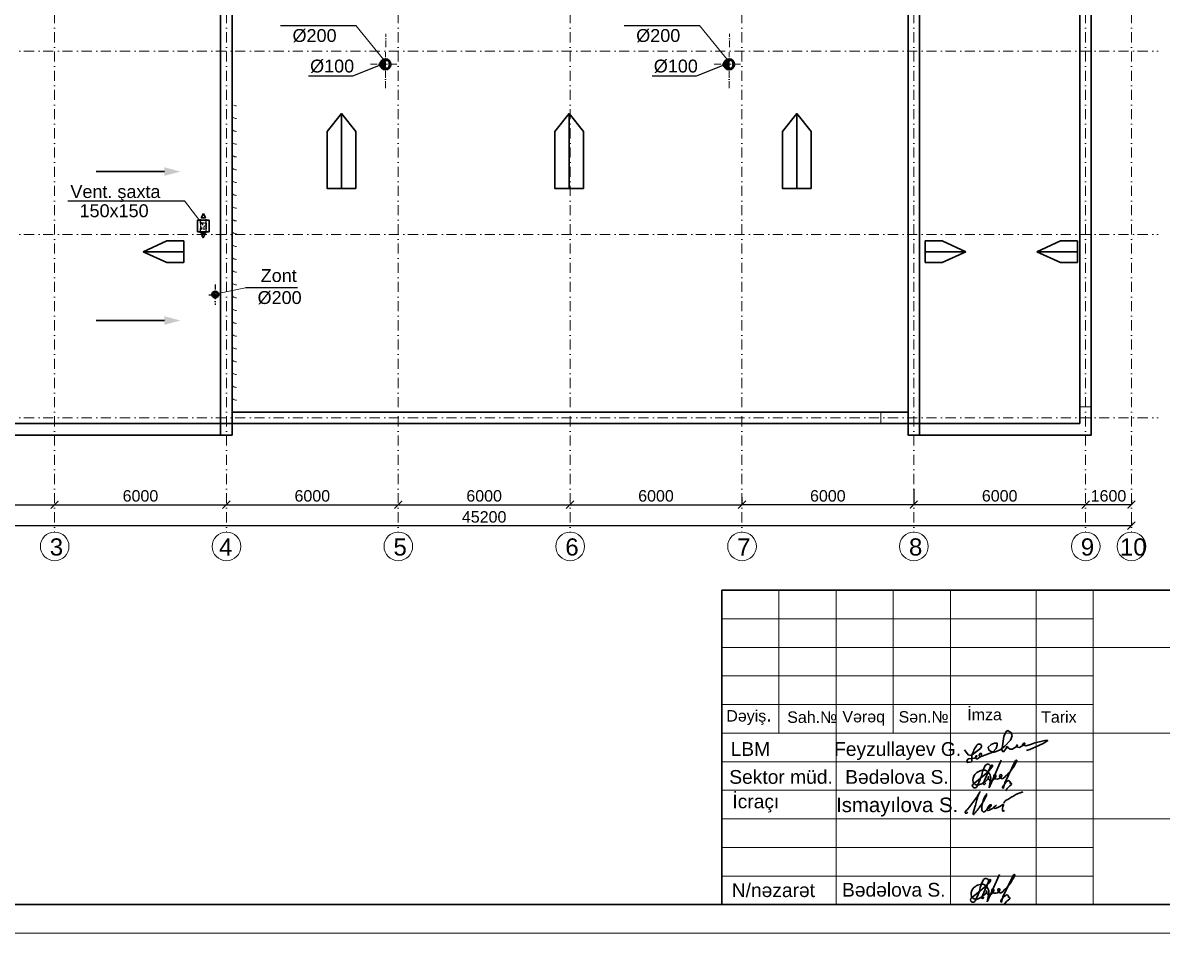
# Model space of a CAD drawing. Header units: millimetres. Extents: x 895788 to 1136524, y -21936 to 400945.
# Drawn here: x 1037873 to 1077658, y 335437 to 367222 of the extents above; entities that cross this region are included whole.
import ezdxf

# ---------------------------------------------------------------- set-up
doc = ezdxf.new("R2010")
doc.units = ezdxf.units.MM
doc.linetypes.add('ACAD_ISO10W100', pattern=[18, 12, -3, 0, -3])
doc.linetypes.add('Штрихпунктирная', pattern=[670.277762, 352.777767, -176.388884, 0, -141.111112])
for name, color, linetype, lineweight in [('0_Ном._пера__21', 7, 'Continuous', 30), ('2D-чертеж - Общий_Ном._пера__21', 7, 'Continuous', 30), ('Arakesmelerin x_tti_Ном._пера__1', 7, 'Continuous', 15), ('LLLLLLLL', 7, 'Continuous', 30), ('невидимка_Ном._пера__241_Ном._пера__7', 7, 'Continuous', 60), ('оси_Ном._пера__1', 7, 'Continuous', 15), ('перегородка_Ном._пера__1_Ном._пера__7', 7, 'Continuous', 60), ('перегородка_Ном._пера__7_Ном._пера__7', 7, 'Continuous', 60), ('размер_Ном._пера__241_Ном._пера__7', 7, 'Continuous', 60)]:
    doc.layers.add(name, color=color, linetype=linetype, lineweight=lineweight)
doc.layers.add('M-2 keramitin shtrixi_Ном._пера__21_Pen_No__145', color=251, linetype='Continuous', lineweight=0, true_color=0x5c5c5c)
doc.styles.get("Standard").update_dxf_attribs({"font": 'arial.ttf', "height": 400})
doc.styles.add('СГЕНЕРИР_СТИЛЬ_1', font='arial.ttf')
doc.dimstyles.new('razmeri a-g', dxfattribs={"dimtxt": 400, "dimasz": 270, "dimexe": 1.25, "dimexo": 0.625, "dimgap": 100, "dimtad": 1, "dimdec": 0, "dimtxsty": 'Standard', "dimblk": 'ARCHTICK', "dimcen": 2.5, "dimadec": 0, "dimazin": 0, "dimtfac": 1, "dimtdec": 0, "dimtmove": 0, "dimatfit": 3, "dimfxl": 1, "dimarcsym": 0})

# ---------------------------------------------------------------- blocks, each defined once
blk = doc.blocks.new('q')
at = {"color": 5, "lineweight": 30}
for p, q in [((2398163, -1470618), (2397818, -1471398)), ((2398568, -1470628), (2398265, -1471257)), ((2397351, -1471305), (2397730, -1470992)), ((2397870, -1470775), (2397660, -1471262)), ((2397554, -1471187), (2397502, -1471315)), ((2397681, -1471312), (2397724, -1471267)), ((2397818, -1471398), (2397862, -1471161)), ((2398265, -1471257), (2398225, -1471415))]:
    blk.add_line(p, q, dxfattribs=at)
for centre, major_axis, ratio, start_param, end_param in [((2397779, -1470816), (-0.1, 85.3), 0.999998, -1.457848, 1.201584), ((2397898, -1470783), (0.9, 29.1), 0.999998, -0.550121, 1.329203), ((2397866, -1470775), (-0.7, 50.2), 0.999998, 3.810231, 5.023948), ((2397446, -1470115), (-24, 1272), 0.999998, 3.847144, 4.261592), ((2398587, -1470635), (0.2, 19.1), 0.999998, 3.978899, 7.527496), ((2397600, -1471174), (-2, 243), 0.999998, 0.890526, 1.841508), ((2397681, -1471249), (-5, 353), 0.999998, -0.083286, 0.861459), ((2396875, -1470852), (3, 757), 0.999998, 4.257909, 4.5312), ((2398555, -1471237), (54, 966), 0.999998, 1.141351, 1.370281), ((2397613, -1471130), (3, 251), 0.999998, 4.601269, 5.920157), ((2397017, -1470152), (-94, 1097), 0.999998, 3.759686, 3.982125), ((2397802, -1471100), (-7.55, 7.95), 0.999967, 3.961598, 7.086009), ((2397867, -1471054), (-1, 139), 0.999998, 2.852467, 4.617357), ((2397978, -1471058), (-3.5, 29.1), 0.999998, 4.302361, 7.89513), ((2398056, -1471055), (6, 107), 0.999998, 1.699245, 2.695085), ((2398038, -1470996), (3, 157), 0.999998, 2.938921, 4.280467), ((2398149, -1471056), (-2.9, 31.6), 0.999998, 4.360655, 7.971835), ((2398249, -1471034), (0, 134), 0.999998, 1.778185, 2.534529), ((2398160, -1471000), (-6, 145), 0.999998, 3.186951, 4.182019), ((2397389, -1471339), (0.1, 51), 0.999998, 0.840791, 2.297147), ((2397413, -1471331), (-0.3, 74.6), 0.999998, 2.152371, 3.651563), ((2397495, -1471181), (0, 142), 0.999998, 2.005347, 3.576171), ((2397180, -1471167), (31, 353), 0.999998, 4.09483, 4.36883), ((2397370, -1470801), (4, 541), 0.999998, 3.498001, 3.953952), ((2397696, -1471276), (-1.8, 38.4), 0.999998, 1.129032, 2.700136), ((2397554, -1470974), (-34, 285), 0.999998, 3.819341, 4.143746), ((2397941, -1471088), (8, 150), 0.999998, 1.702221, 2.352386), ((2398236, -1471382), (0.1, 34.9), 0.999998, 1.063449, 2.846584), ((2398953, -1471852), (67, 890), 0.999998, 0.844875, 1.069119), ((2398763, -1471767), (11, 550), 0.999998, 0.611923, 1.050831), ((2398368, -1471248), (-0.9, 51.2), 0.999998, 4.12559, 7.030755), ((2398431, -1471296), (-0.1, 29.1), 0.999999, 4.199557, 7.036903)]:
    blk.add_ellipse(centre, major_axis=major_axis, ratio=ratio, start_param=start_param, end_param=end_param, dxfattribs=at)
blk = doc.blocks.new('_ArchTick')
at = {"color": 0, "linetype": 'ByBlock', "const_width": 0.15}
blk.add_lwpolyline([(-0.5, -0.5), (0.5, 0.5)], dxfattribs=at)
blk = doc.blocks.new('*D161')
at = {"color": 0, "lineweight": -2, "transparency": 16777216}
for p, q in [((1031382, 349774), (1031382, 349664)), ((1076582, 349774), (1076582, 349664)), ((1076582, 349665), (1031382, 349665))]:
    blk.add_line(p, q, dxfattribs=at)
at = {"layer": 'Defpoints', "color": 0, "transparency": 16777216}
for p in [(1031382, 349774), (1076582, 349774), (1031382, 349665)]:
    blk.add_point(p, dxfattribs=at)
at = {"color": 0, "lineweight": -2, "transparency": 16777216, "xscale": 270, "yscale": 270, "zscale": 270, "rotation": 180}
blk.add_blockref('_ArchTick', (1031382, 349665), dxfattribs=at)
at = {"color": 0, "lineweight": -2, "transparency": 16777216, "xscale": 270, "yscale": 270, "zscale": 270}
blk.add_blockref('_ArchTick', (1076582, 349665), dxfattribs=at)
at = {"color": 0, "transparency": 16777216, "insert": (1053982, 349969), "char_height": 400, "attachment_point": 5}
blk.add_mtext('45200', dxfattribs=at)
blk = doc.blocks.new('*D163')
at = {"color": 0, "lineweight": -2, "transparency": 16777216}
for p, q in [((1032982, 351787), (1032982, 350397)), ((1032982, 350398), (1038982, 350398)), ((1038982, 350399), (1038982, 350400))]:
    blk.add_line(p, q, dxfattribs=at)
at = {"layer": 'Defpoints', "color": 0, "transparency": 16777216}
for p in [(1032982, 351788), (1038982, 350398), (1038982, 350398)]:
    blk.add_point(p, dxfattribs=at)
at = {"color": 0, "lineweight": -2, "transparency": 16777216, "xscale": 270, "yscale": 270, "zscale": 270, "rotation": 180}
blk.add_blockref('_ArchTick', (1032982, 350398), dxfattribs=at)
at = {"color": 0, "lineweight": -2, "transparency": 16777216, "xscale": 270, "yscale": 270, "zscale": 270}
blk.add_blockref('_ArchTick', (1038982, 350398), dxfattribs=at)
at = {"color": 0, "transparency": 16777216, "insert": (1035982, 350703), "char_height": 400, "attachment_point": 5}
blk.add_mtext('6000', dxfattribs=at)
blk = doc.blocks.new('*D164')
at = {"color": 0, "lineweight": -2, "transparency": 16777216}
for p, q in [((1038982, 350399), (1038982, 350400)), ((1038982, 350398), (1044982, 350398)), ((1044982, 350399), (1044982, 350400))]:
    blk.add_line(p, q, dxfattribs=at)
at = {"layer": 'Defpoints', "color": 0, "transparency": 16777216}
for p in [(1038982, 350398), (1044982, 350398), (1044982, 350398)]:
    blk.add_point(p, dxfattribs=at)
at = {"color": 0, "lineweight": -2, "transparency": 16777216, "xscale": 270, "yscale": 270, "zscale": 270, "rotation": 180}
blk.add_blockref('_ArchTick', (1038982, 350398), dxfattribs=at)
at = {"color": 0, "lineweight": -2, "transparency": 16777216, "xscale": 270, "yscale": 270, "zscale": 270}
blk.add_blockref('_ArchTick', (1044982, 350398), dxfattribs=at)
at = {"color": 0, "transparency": 16777216, "insert": (1041982, 350703), "char_height": 400, "attachment_point": 5}
blk.add_mtext('6000', dxfattribs=at)
blk = doc.blocks.new('*D165')
at = {"color": 0, "lineweight": -2, "transparency": 16777216}
for p, q in [((1044982, 350399), (1044982, 350400)), ((1044982, 350398), (1050982, 350398)), ((1050982, 350399), (1050982, 350400))]:
    blk.add_line(p, q, dxfattribs=at)
at = {"layer": 'Defpoints', "color": 0, "transparency": 16777216}
for p in [(1044982, 350398), (1050982, 350398), (1050982, 350398)]:
    blk.add_point(p, dxfattribs=at)
at = {"color": 0, "lineweight": -2, "transparency": 16777216, "xscale": 270, "yscale": 270, "zscale": 270, "rotation": 180}
blk.add_blockref('_ArchTick', (1044982, 350398), dxfattribs=at)
at = {"color": 0, "lineweight": -2, "transparency": 16777216, "xscale": 270, "yscale": 270, "zscale": 270}
blk.add_blockref('_ArchTick', (1050982, 350398), dxfattribs=at)
at = {"color": 0, "transparency": 16777216, "insert": (1047982, 350703), "char_height": 400, "attachment_point": 5}
blk.add_mtext('6000', dxfattribs=at)
blk = doc.blocks.new('*D166')
at = {"color": 0, "lineweight": -2, "transparency": 16777216}
for p, q in [((1050982, 350399), (1050982, 350400)), ((1050982, 350398), (1056982, 350398)), ((1056982, 350399), (1056982, 350400))]:
    blk.add_line(p, q, dxfattribs=at)
at = {"layer": 'Defpoints', "color": 0, "transparency": 16777216}
for p in [(1050982, 350398), (1056982, 350398), (1056982, 350398)]:
    blk.add_point(p, dxfattribs=at)
at = {"color": 0, "lineweight": -2, "transparency": 16777216, "xscale": 270, "yscale": 270, "zscale": 270, "rotation": 180}
blk.add_blockref('_ArchTick', (1050982, 350398), dxfattribs=at)
at = {"color": 0, "lineweight": -2, "transparency": 16777216, "xscale": 270, "yscale": 270, "zscale": 270}
blk.add_blockref('_ArchTick', (1056982, 350398), dxfattribs=at)
at = {"color": 0, "transparency": 16777216, "insert": (1053982, 350703), "char_height": 400, "attachment_point": 5}
blk.add_mtext('6000', dxfattribs=at)
blk = doc.blocks.new('*D167')
at = {"color": 0, "lineweight": -2, "transparency": 16777216}
for p, q in [((1056982, 350399), (1056982, 350400)), ((1056982, 350398), (1062982, 350398)), ((1062982, 350399), (1062982, 350400))]:
    blk.add_line(p, q, dxfattribs=at)
at = {"layer": 'Defpoints', "color": 0, "transparency": 16777216}
for p in [(1056982, 350398), (1062982, 350398), (1062982, 350398)]:
    blk.add_point(p, dxfattribs=at)
at = {"color": 0, "lineweight": -2, "transparency": 16777216, "xscale": 270, "yscale": 270, "zscale": 270, "rotation": 180}
blk.add_blockref('_ArchTick', (1056982, 350398), dxfattribs=at)
at = {"color": 0, "lineweight": -2, "transparency": 16777216, "xscale": 270, "yscale": 270, "zscale": 270}
blk.add_blockref('_ArchTick', (1062982, 350398), dxfattribs=at)
at = {"color": 0, "transparency": 16777216, "insert": (1059982, 350703), "char_height": 400, "attachment_point": 5}
blk.add_mtext('6000', dxfattribs=at)
blk = doc.blocks.new('*D168')
at = {"color": 0, "lineweight": -2, "transparency": 16777216}
for p, q in [((1068982, 350913), (1068982, 350398)), ((1062982, 350655), (1062982, 350398)), ((1062982, 350400), (1068982, 350400))]:
    blk.add_line(p, q, dxfattribs=at)
at = {"layer": 'Defpoints', "color": 0, "transparency": 16777216}
for p in [(1068982, 350914), (1062982, 350656), (1068982, 350400)]:
    blk.add_point(p, dxfattribs=at)
at = {"color": 0, "lineweight": -2, "transparency": 16777216, "xscale": 270, "yscale": 270, "zscale": 270, "rotation": 180}
blk.add_blockref('_ArchTick', (1062982, 350400), dxfattribs=at)
at = {"color": 0, "lineweight": -2, "transparency": 16777216, "xscale": 270, "yscale": 270, "zscale": 270}
blk.add_blockref('_ArchTick', (1068982, 350400), dxfattribs=at)
at = {"color": 0, "transparency": 16777216, "insert": (1065982, 350704), "char_height": 400, "attachment_point": 5}
blk.add_mtext('6000', dxfattribs=at)
blk = doc.blocks.new('*D169')
at = {"color": 0, "lineweight": -2, "transparency": 16777216}
for p, q in [((1068982, 350400), (1068982, 350401)), ((1068982, 350400), (1074982, 350400)), ((1074982, 350400), (1074982, 350401))]:
    blk.add_line(p, q, dxfattribs=at)
at = {"layer": 'Defpoints', "color": 0, "transparency": 16777216}
for p in [(1068982, 350400), (1074982, 350400), (1074982, 350400)]:
    blk.add_point(p, dxfattribs=at)
at = {"color": 0, "lineweight": -2, "transparency": 16777216, "xscale": 270, "yscale": 270, "zscale": 270, "rotation": 180}
blk.add_blockref('_ArchTick', (1068982, 350400), dxfattribs=at)
at = {"color": 0, "lineweight": -2, "transparency": 16777216, "xscale": 270, "yscale": 270, "zscale": 270}
blk.add_blockref('_ArchTick', (1074982, 350400), dxfattribs=at)
at = {"color": 0, "transparency": 16777216, "insert": (1071982, 350704), "char_height": 400, "attachment_point": 5}
blk.add_mtext('6000', dxfattribs=at)
blk = doc.blocks.new('*D170')
at = {"color": 0, "lineweight": -2, "transparency": 16777216}
for p, q in [((1076582, 350559), (1076582, 350398)), ((1074982, 350400), (1074982, 350401)), ((1074982, 350400), (1076582, 350400))]:
    blk.add_line(p, q, dxfattribs=at)
at = {"layer": 'Defpoints', "color": 0, "transparency": 16777216}
for p in [(1076582, 350559), (1074982, 350400), (1076582, 350400)]:
    blk.add_point(p, dxfattribs=at)
at = {"color": 0, "lineweight": -2, "transparency": 16777216, "xscale": 270, "yscale": 270, "zscale": 270, "rotation": 180}
blk.add_blockref('_ArchTick', (1074982, 350400), dxfattribs=at)
at = {"color": 0, "lineweight": -2, "transparency": 16777216, "xscale": 270, "yscale": 270, "zscale": 270}
blk.add_blockref('_ArchTick', (1076582, 350400), dxfattribs=at)
at = {"color": 0, "transparency": 16777216, "insert": (1075782, 350704), "char_height": 400, "attachment_point": 5}
blk.add_mtext('1600', dxfattribs=at)
blk = doc.blocks.new('VES')
at = {"color": 7, "lineweight": 30}
for points in [[(3435820, -1692388), (3436320, -1693015), (3436320, -1695000), (3435320, -1695000), (3435320, -1693015), (3435820, -1692388)], [(3435720, -1695000), (3435320, -1695000), (3435320, -1693015), (3435820, -1692388), (3435820, -1695000)]]:
    blk.add_lwpolyline(points, dxfattribs=at)

msp = doc.modelspace()

# ---------------------------------------------------------------- hatches: boundary and pattern name
at = {"layer": 'Arakesmelerin x_tti_Ном._пера__1', "linetype": 'Continuous'}
for points in [[(1043377.329, 362027.576), (1042817.521, 361877.576), (1042817.521, 362177.576)], [(1043377.329, 356826.674), (1042817.521, 356676.674), (1042817.521, 356976.674)]]:
    msp.add_hatch(color=256, dxfattribs=at).paths.add_polyline_path(points)

# ---------------------------------------------------------------- linework, layer by layer
for p, q in [((1046869.109, 367129.553), (1049502.188, 367129.553)), ((1058869.109, 367129.553), (1061502.188, 367129.553)), ((1049397.67, 365365.25), (1050479.237, 365797.988)), ((1061397.67, 365365.25), (1062479.237, 365797.988)), ((1047850.858, 365365.25), (1049397.67, 365365.25)), ((1059850.858, 365365.25), (1061397.67, 365365.25)), ((1039445.803, 361009.686), (1043514.452, 361009.686)), ((1044075.886, 360230.152), (1044075.886, 360368.021)), ((1044384.035, 360329.141), (1044178.977, 360329.141)), ((1044384.035, 360329.141), (1044178.977, 360329.141)), ((1044280.841, 360229.119), (1044280.841, 360366.988)), ((1044075.886, 359892.283), (1044075.886, 360030.152)), ((1044280.841, 359891.25), (1044280.841, 360029.119))]:
    msp.add_line(p, q)
at = {"color": 7, "lineweight": 0}
for p, q in [((1049502.188, 367129.553), (1050526.374, 365875.744)), ((1061502.188, 367129.553), (1062526.374, 365875.744)), ((1043514.452, 361009.686), (1044169.013, 360156.966))]:
    msp.add_line(p, q, dxfattribs=at)
at = {"color": 7, "lineweight": 30}
for p, q in [((1044105.999, 360408.615), (1044180.75, 360565.533)), ((1044180.75, 360565.533), (1044257.502, 360408.615)), ((1044257.502, 360408.615), (1044105.999, 360408.615)), ((1044249.931, 359875.451), (1044098.428, 359875.451)), ((1044098.428, 359875.451), (1044173.179, 359718.533)), ((1044173.179, 359718.533), (1044249.931, 359875.451))]:
    msp.add_line(p, q, dxfattribs=at)
at = {"lineweight": 30}
for p, q in [((1043971.764, 360329.337), (1044376.322, 360329.337)), ((1043971.764, 360329.337), (1043971.764, 359929.837)), ((1043971.764, 360329.337), (1044376.322, 360329.337)), ((1043971.764, 360329.337), (1043971.764, 359929.837)), ((1044376.322, 360329.337), (1044376.822, 360328.837)), ((1044376.822, 360328.837), (1044376.822, 359929.837)), ((1044376.822, 360328.837), (1044376.822, 359929.837)), ((1043972.264, 359929.337), (1043971.764, 359929.837)), ((1043972.264, 359929.337), (1043971.764, 359929.837)), ((1044376.322, 359929.337), (1043972.264, 359929.337)), ((1044376.322, 359929.337), (1043972.264, 359929.337)), ((1044233.294, 359929.837), (1044232.794, 359929.337)), ((1044233.294, 359929.837), (1044232.794, 359929.337)), ((1062277.864, 336434.936), (1062277.864, 347413.083)), ((1062277.864, 347413.083), (1099204.36, 347413.083))]:
    msp.add_line(p, q, dxfattribs=at)
at = {"color": 5, "linetype": 'ACAD_ISO10W100', "lineweight": 25, "ltscale": 5}
for p, q in [((1044075.886, 360230.152), (1044075.886, 360030.152)), ((1044280.841, 360230.152), (1044075.886, 360230.152)), ((1044075.886, 360230.152), (1044075.886, 360030.152)), ((1044280.841, 360230.152), (1044075.886, 360230.152)), ((1044219.906, 360099.984), (1044075.886, 360030.152)), ((1044219.906, 360099.984), (1044075.886, 360030.152)), ((1044280.944, 360229.337), (1044219.906, 360099.984)), ((1044280.944, 360229.337), (1044219.906, 360099.984)), ((1044280.841, 360030.152), (1044280.841, 360230.152)), ((1044280.841, 360030.152), (1044280.841, 360230.152)), ((1044280.944, 360230.152), (1044280.944, 360030.152)), ((1044280.944, 360230.152), (1044280.944, 360030.152)), ((1044075.886, 360030.152), (1044280.841, 360030.152)), ((1044075.886, 360030.152), (1044280.841, 360030.152))]:
    msp.add_line(p, q, dxfattribs=at)
at = {"linetype": 'Штрихпунктирная', "ltscale": 0.5}
for p, q in [((1044593.828, 358087.928), (1044591.492, 357376.336)), ((1044366.257, 357724.558), (1044799.179, 357724.558))]:
    msp.add_line(p, q, dxfattribs=at)
at = {"lineweight": 0}
for p, q in [((1044688.994, 357773.593), (1045648.999, 357973.282)), ((1075182.407, 354282.987), (1075182.407, 354282.987)), ((1075182.407, 353811.421), (1074782.407, 353811.421)), ((1067836.509, 353229.436), (1067836.509, 353629.436))]:
    msp.add_line(p, q, dxfattribs=at)
at = {"color": 7}
msp.add_line((1047463.996, 357973.282), (1045648.999, 357973.282), dxfattribs=at)
at = {"color": 0, "lineweight": 30}
for p in [(1074783.106, 356229.708), (1069182.036, 353229.436)]:
    msp.add_line(p, (1074783.106, 353229.436), dxfattribs=at)
at = {"color": 7, "lineweight": 35}
for p, q in [((1045181.857, 353629.785), (1068781.683, 353629.436)), ((1069182.036, 353229.436), (1069182.036, 352829.944))]:
    msp.add_line(p, q, dxfattribs=at)
at = {"lineweight": 30, "flags": 128}
msp.add_lwpolyline([(1020361.301, 393720.905), (1099204.36, 393720.905), (1099204.36, 336434.936), (1020361.301, 336434.936)], close=True, dxfattribs=at)
at = {"color": 0, "lineweight": 30}
for points in [[(1075182.035, 388229.441), (1075182.23, 382229.436), (1076782.407, 382229.436), (1076782.212, 378829.436), (1075182.407, 378829.436), (1075182.407, 352829.944), (1068781.683, 352829.944), (1068781.683, 378829.436)], [(1044771.166, 378829.436), (1044782.036, 359629.436)], [(1045181.852, 353229.436), (1045182.23, 378829.436)], [(1069182.036, 372829.436), (1069182.036, 360129.436)], [(1069182.036, 360129.436), (1069182.036, 356229.436)], [(1044782.036, 359629.436), (1044781.859, 353229.436)], [(1069182.036, 356229.436), (1069182.036, 353229.436), (1045182.035, 353229.436)]]:
    msp.add_lwpolyline(points, dxfattribs=at)
at = {"color": 7, "lineweight": 35}
for points in [[(1074783.106, 356229.708), (1074783.106, 379229.436), (1076383.861, 379229.436), (1076383.861, 381828.694), (1074782.035, 381829.436), (1074783.405, 387828.004)], [(1044781.859, 352829.944), (1044781.859, 353229.436), (1069182.036, 353229.436), (1069182.036, 356229.436), (1069182.036, 356229.436)]]:
    msp.add_lwpolyline(points, dxfattribs=at)
at = {"color": 0, "lineweight": 30}
msp.add_lwpolyline([(1045181.859, 352829.944), (1032781.862, 352829.949), (1032781.862, 353229.949), (1045181.859, 353229.944)], close=True, dxfattribs=at)
at = {"color": 5, "lineweight": 60}
for centre, radius in [((1050535.955, 365769.525), 169.189), ((1062535.955, 365769.525), 169.189), ((1044592.994, 357733.593), 96)]:
    msp.add_circle(centre, radius, dxfattribs=at)
at = {"color": 7, "lineweight": 40}
for centre, radius, start, end in [((1050534.916, 365771.125), 120.977, 82.9080334, 276.0611456), ((1050612.403, 365770.427), 135.988, 117.3853249, 241.5838542), ((1062534.916, 365771.125), 120.977, 82.9080334, 276.0611456), ((1062612.403, 365770.427), 135.988, 117.3853249, 241.5838542)]:
    msp.add_arc(centre, radius, start, end, dxfattribs=at)
at = {"color": 7, "lineweight": 30}
for centre, radius, start, end in [((1044595.563, 357735.435), 67.631, 76.4977015, 267.3605741), ((1044624.943, 357731.269), 71.236, 100.997041, 242.8612346)]:
    msp.add_arc(centre, radius, start, end, dxfattribs=at)
at = {"color": 5, "lineweight": 30}
for points, knots in [([(1070875.419, 339665.965), (1070861.626, 339652.904), (1070838.148, 339630.671), (1070780.771, 339618.795), (1070775.207, 339667.575), (1070826.49, 339727.632), (1070924.132, 339834.745), (1071035.145, 339995.181), (1071173.927, 340182.336), (1071227.723, 340244.562), (1071309.985, 340386.982), (1071275.505, 340362.444), (1071259.118, 340299.968), (1071220.37, 340195.311), (1071162.196, 340047.034), (1071128.638, 339881.044), (1071089.978, 339756.574), (1071027.041, 339515.223), (1071127.732, 339643.805), (1071189.15, 339711.528), (1071280.064, 339830.349), (1071355.801, 339946.496), (1071432.942, 340065.931), (1071484.413, 340179.229), (1071527.228, 340239.207), (1071531.312, 340323.577), (1071493.322, 340234.521), (1071430.155, 340158.871), (1071376.549, 339968.052), (1071347.827, 339807.37), (1071366.433, 339708.76), (1071413.525, 339654.596), (1071485.911, 339686.683), (1071536.123, 339777.546), (1071600.671, 339813.415), (1071702.283, 339941.93), (1071628.02, 339888.555), (1071576.312, 339866.024), (1071596.185, 339779.994), (1071656.727, 339845.617), (1071720.489, 339937.198), (1071605.574, 339906.908), (1071585.11, 339835.627), (1071523.06, 339748.364), (1071590.945, 339711.241), (1071651.064, 339757.861), (1071728.103, 339782.587), (1071792.734, 339850.864), (1071846.967, 339871.84), (1071872.894, 339918.22), (1071814.575, 339858.332), (1071773.363, 339838.735), (1071806.518, 339784.528), (1071882.942, 339812.468), (1071964.668, 339853.475), (1072032.811, 339880.642), (1072118.027, 339957.259), (1072110.94, 339893.615), (1072085.1, 339839.718), (1072072.784, 339772.327), (1072077.212, 339696.14), (1072121.728, 339699.167), (1072137.358, 339711.777), (1072145.466, 339718.319)], [0, 0, 0, 0, 59.841599005, 101.857622688, 130.410815196, 177.525697162, 334.711506331, 564.048856533, 785.994645112, 944.112946491, 1013.033079521, 1015.599763906, 1066.269405156, 1193.782914585, 1358.828470994, 1547.557839238, 1667.244060404, 1849.634436366, 1908.950902363, 2043.150106903, 2163.453323859, 2344.552969659, 2461.790928785, 2593.831001401, 2698.274176927, 2726.193496804, 2766.10913724, 2871.019467613, 3119.514606693, 3292.027812656, 3363.627362358, 3421.069957947, 3472.824619595, 3569.044134776, 3709.183313181, 3792.202300434, 3825.05913991, 3916.329241628, 3955.047179964, 4012.263979806, 4110.9942459, 4154.580414266, 4277.755487765, 4354.29664494, 4397.199797972, 4457.484503743, 4562.821825613, 4641.348673437, 4730.263169122, 4736.766599602, 4780.887585061, 4852.166499914, 4879.236071445, 4936.215841835, 5054.257688922, 5155.179487039, 5223.121600383, 5242.321046791, 5314.067538116, 5412.922388539, 5462.531340317, 5491.745863199, 5523.236307972, 5523.236307972, 5523.236307972, 5523.236307972]), ([(1072136.635, 339981.193), (1072140.342, 339994.306), (1072146.793, 340017.129), (1072176.005, 340061.282), (1072260.08, 340100.64), (1072374.472, 340175.029), (1072501.223, 340251.952), (1072618.79, 340314.416), (1072694.805, 340338.885), (1072793.993, 340382.67), (1072792.215, 340347.191), (1072792.053, 340343.959)], [0, 0, 0, 0, 40.70813899, 70.85010752, 155.528787746, 309.710052415, 482.249872048, 608.671108543, 683.998804581, 775.726699023, 784.920084487, 784.920084487, 784.920084487, 784.920084487])]:
    msp.add_open_spline(points, degree=3, knots=knots, dxfattribs=at)
at = {"layer": '0_Ном._пера__21', "color": 5, "linetype": 'Continuous', "flags": 128}
msp.add_lwpolyline([(1070748.506, 341834.58), (1070879.304, 341669.914), (1070989.179, 341644.575), (1071309.635, 341885.975, 1.249640379), (1071187.104, 342000.822, 0.079258228), (1071011.717, 341631.905), (1071011.717, 341474.238), (1070994.814, 341415.112), (1070863.809, 341392.588), (1070831.41, 341458.752), (1070883.53, 341526.324), (1071093.419, 341544.625), (1071141.016, 341556.845), (1071186.332, 341627.536), (1071169.986, 341638.015), (1071138.612, 341589.074), (1071164.227, 341525.918), (1071203.463, 341525.918), (1071335.702, 341620.904), (1071352.494, 341688.029), (1071327.748, 341722.474), (1071282.206, 341689.755), (1071272.07, 341631.503), (1071298.856, 341594.437), (1071375.472, 341612.97), (1071739.065, 341756.753), (1071857.788, 341890.936), (1071898.776, 342006.758), (1071890, 342076.266), (1071797.402, 342076.266), (1071688.17, 342024.733), (1071581.019, 341936.097), (1071604.074, 341833.302), (1071685.654, 341778.359), (1071784.786, 341753.007), (1071864.199, 341775.681), (1071999.048, 341835.483), (1072163.547, 341968.698), (1072360.662, 342181.274), (1072413.131, 342322.992), (1072381.933, 342433.532), (1072271.322, 342511.477), (1072208.926, 342477.465), (1072129.513, 342301.735), (1072079.88, 341974.366), (1072058.64, 341834.276), (1072088.388, 341780.213), (1072132.349, 341780.213), (1072191.909, 341873.747), (1072243.94, 341955.457), (1072288.339, 341900.673), (1072343.645, 341863.826), (1072418.803, 341863.826), (1072524.689, 341918.103), (1072601.076, 341973.137), (1072590.417, 342010.419), (1072568.212, 341980.239), (1072606.405, 341934.081), (1072673.022, 341923.429), (1072731.644, 341958.935), (1072857.771, 342033.497), (1072857.771, 342066.34), (1072825.795, 342066.34), (1072774.279, 342013.082), (1072912.841, 341974.913), (1073092.934, 342039.251), (1073214.861, 342078.19), (1073369.928, 342116.486), (1073561.702, 342163.849), (1073659.564, 342163.849), (1073605.201, 342126.283), (1073525.594, 342071.273), (1073352.995, 341996.253), (1073036.651, 341854.43), (1072915.508, 341821.671)], format="xyb", dxfattribs=at)
at = {"layer": '2D-чертеж - Общий_Ном._пера__21', "linetype": 'Continuous'}
for p, q in [((1040439.558, 362027.576), (1042817.521, 362027.576)), ((1042903.124, 359605.844), (1042076.823, 359229.436)), ((1043493.941, 359605.844), (1042903.124, 359605.844)), ((1043493.941, 359229.436), (1043493.941, 359605.844)), ((1069378.563, 359229.436), (1069378.563, 359605.844)), ((1069378.563, 359605.844), (1069969.38, 359605.844)), ((1069969.38, 359605.844), (1070795.681, 359229.436)), ((1074106.476, 359605.844), (1073280.175, 359229.436)), ((1074697.294, 359605.844), (1074106.476, 359605.844)), ((1074697.294, 359229.436), (1074697.294, 359605.844)), ((1042903.124, 358853.027), (1042076.823, 359229.436)), ((1042076.823, 359229.436), (1043493.941, 359229.436)), ((1042076.823, 359229.436), (1043493.941, 359229.436)), ((1043493.941, 359229.436), (1043493.941, 358853.027)), ((1069378.563, 359229.436), (1069378.563, 358853.027)), ((1070795.681, 359229.436), (1069378.563, 359229.436)), ((1070795.681, 359229.436), (1069378.563, 359229.436)), ((1069969.38, 358853.027), (1070795.681, 359229.436)), ((1073280.175, 359229.436), (1074697.294, 359229.436)), ((1074106.476, 358853.027), (1073280.175, 359229.436)), ((1073280.175, 359229.436), (1074697.294, 359229.436)), ((1074697.294, 359229.436), (1074697.294, 358853.027)), ((1043493.941, 358853.027), (1042903.124, 358853.027)), ((1069378.563, 358853.027), (1069969.38, 358853.027)), ((1074697.294, 358853.027), (1074106.476, 358853.027)), ((1040439.558, 356826.674), (1042817.521, 356826.674))]:
    msp.add_line(p, q, dxfattribs=at)
at = {"layer": 'LLLLLLLL', "color": 0, "linetype": 'ACAD_ISO10W100', "lineweight": 20, "ltscale": 20}
for p, q in [((1050545.585, 366366.418), (1050545.585, 366834.726)), ((1062545.585, 366366.418), (1062545.585, 366834.726)), ((1050540.219, 364939.137), (1050540.219, 366199.126)), ((1062540.219, 364939.137), (1062540.219, 366199.126)), ((1050008.96, 365773.225), (1050928.89, 365773.225)), ((1062008.96, 365773.225), (1062928.89, 365773.225))]:
    msp.add_line(p, q, dxfattribs=at)
at = {"layer": 'M-2 keramitin shtrixi_Ном._пера__21_Pen_No__145', "color": 251, "linetype": 'Continuous', "lineweight": 0, "true_color": 0x5c5c5c}
for p, q in [((1045238.177, 364347.7), (1045268.364, 364334.879)), ((1045268.364, 364334.879), (1045299.767, 364327.088)), ((1045299.767, 364327.088), (1045331.783, 364324.474)), ((1045182.23, 363942.234), (1045183.732, 363940.548)), ((1045183.732, 363940.548), (1045209.785, 363918.5)), ((1045209.785, 363918.5), (1045238.177, 363900.897)), ((1045238.177, 363900.897), (1045268.364, 363888.076)), ((1045268.364, 363888.076), (1045299.767, 363880.284)), ((1045299.767, 363880.284), (1045331.783, 363877.67)), ((1045182.23, 363495.431), (1045183.732, 363493.745)), ((1045183.732, 363493.745), (1045209.785, 363471.697)), ((1045209.785, 363471.697), (1045238.177, 363454.094)), ((1045238.177, 363454.094), (1045268.364, 363441.273)), ((1045268.364, 363441.273), (1045299.767, 363433.481)), ((1045299.767, 363433.481), (1045331.783, 363430.867)), ((1045182.23, 363048.628), (1045183.732, 363046.942)), ((1045183.732, 363046.942), (1045209.785, 363024.894)), ((1045209.785, 363024.894), (1045238.177, 363007.29)), ((1045238.177, 363007.29), (1045268.364, 362994.47)), ((1045268.364, 362994.47), (1045299.767, 362986.678)), ((1045299.767, 362986.678), (1045331.783, 362984.064)), ((1045182.23, 362601.825), (1045183.732, 362600.139)), ((1045183.732, 362600.139), (1045209.785, 362578.09)), ((1045209.785, 362578.09), (1045238.177, 362560.487)), ((1045238.177, 362560.487), (1045268.364, 362547.667)), ((1045268.364, 362547.667), (1045299.767, 362539.875)), ((1045299.767, 362539.875), (1045331.783, 362537.261)), ((1045182.23, 362155.021), (1045183.732, 362153.336)), ((1045183.732, 362153.336), (1045209.785, 362131.287)), ((1045209.785, 362131.287), (1045238.177, 362113.684)), ((1045238.177, 362113.684), (1045268.364, 362100.864)), ((1045268.364, 362100.864), (1045299.767, 362093.072)), ((1045299.767, 362093.072), (1045331.783, 362090.458)), ((1045182.23, 361708.218), (1045183.732, 361706.532)), ((1045183.732, 361706.532), (1045209.785, 361684.484)), ((1045209.785, 361684.484), (1045238.177, 361666.881)), ((1045238.177, 361666.881), (1045268.364, 361654.061)), ((1045268.364, 361654.061), (1045299.767, 361646.269)), ((1045299.767, 361646.269), (1045331.783, 361643.655)), ((1045182.23, 361261.415), (1045183.732, 361259.729)), ((1045183.732, 361259.729), (1045209.785, 361237.681)), ((1045209.785, 361237.681), (1045238.177, 361220.078)), ((1045238.177, 361220.078), (1045268.364, 361207.257)), ((1045268.364, 361207.257), (1045299.767, 361199.465)), ((1045299.767, 361199.465), (1045331.783, 361196.851)), ((1045182.23, 360814.612), (1045183.732, 360812.926)), ((1045183.732, 360812.926), (1045209.785, 360790.878)), ((1045209.785, 360790.878), (1045238.177, 360773.275)), ((1045238.177, 360773.275), (1045268.364, 360760.454)), ((1045268.364, 360760.454), (1045299.767, 360752.662)), ((1045299.767, 360752.662), (1045331.783, 360750.048)), ((1045182.23, 360367.809), (1045183.732, 360366.123)), ((1045183.732, 360366.123), (1045209.785, 360344.075)), ((1045209.785, 360344.075), (1045238.177, 360326.471)), ((1045238.177, 360326.471), (1045268.364, 360313.651)), ((1045268.364, 360313.651), (1045299.767, 360305.859)), ((1045299.767, 360305.859), (1045331.783, 360303.245)), ((1045182.23, 359921.006), (1045183.732, 359919.32)), ((1045183.732, 359919.32), (1045209.785, 359897.271)), ((1045209.785, 359897.271), (1045238.177, 359879.668)), ((1045238.177, 359879.668), (1045268.364, 359866.848)), ((1045268.364, 359866.848), (1045299.767, 359859.056)), ((1045299.767, 359859.056), (1045331.783, 359856.442)), ((1045182.23, 359474.202), (1045183.732, 359472.517)), ((1045183.732, 359472.517), (1045209.785, 359450.468)), ((1045209.785, 359450.468), (1045238.177, 359432.865)), ((1045238.177, 359432.865), (1045268.364, 359420.045)), ((1045268.364, 359420.045), (1045299.767, 359412.253)), ((1045299.767, 359412.253), (1045331.783, 359409.639)), ((1045182.23, 359027.399), (1045183.732, 359025.713)), ((1045183.732, 359025.713), (1045209.785, 359003.665)), ((1045209.785, 359003.665), (1045238.177, 358986.062)), ((1045238.177, 358986.062), (1045268.364, 358973.242)), ((1045268.364, 358973.242), (1045299.767, 358965.45)), ((1045299.767, 358965.45), (1045331.783, 358962.836)), ((1045182.23, 358580.596), (1045183.732, 358578.91)), ((1045183.732, 358578.91), (1045209.785, 358556.862)), ((1045209.785, 358556.862), (1045238.177, 358539.259)), ((1045238.177, 358539.259), (1045268.364, 358526.438)), ((1045268.364, 358526.438), (1045299.767, 358518.647)), ((1045299.767, 358518.647), (1045331.783, 358516.032)), ((1045182.23, 358133.793), (1045183.732, 358132.107)), ((1045183.732, 358132.107), (1045209.785, 358110.059)), ((1045209.785, 358110.059), (1045238.177, 358092.456)), ((1045238.177, 358092.456), (1045268.364, 358079.635)), ((1045268.364, 358079.635), (1045299.767, 358071.843)), ((1045299.767, 358071.843), (1045331.783, 358069.229)), ((1045182.23, 357686.99), (1045183.732, 357685.304)), ((1045183.732, 357685.304), (1045209.785, 357663.256)), ((1045209.785, 357663.256), (1045238.177, 357645.653)), ((1045238.177, 357645.653), (1045268.364, 357632.832)), ((1045268.364, 357632.832), (1045299.767, 357625.04)), ((1045299.767, 357625.04), (1045331.783, 357622.426)), ((1045182.23, 357240.187), (1045183.732, 357238.501)), ((1045183.732, 357238.501), (1045209.785, 357216.453)), ((1045209.785, 357216.453), (1045238.177, 357198.849)), ((1045238.177, 357198.849), (1045268.364, 357186.029)), ((1045268.364, 357186.029), (1045299.767, 357178.237)), ((1045299.767, 357178.237), (1045331.783, 357175.623)), ((1045182.23, 356793.383), (1045183.732, 356791.698)), ((1045183.732, 356791.698), (1045209.785, 356769.649)), ((1045209.785, 356769.649), (1045238.177, 356752.046)), ((1045238.177, 356752.046), (1045268.364, 356739.226)), ((1045268.364, 356739.226), (1045299.767, 356731.434)), ((1045299.767, 356731.434), (1045331.783, 356728.82)), ((1045182.23, 356346.58), (1045183.732, 356344.895)), ((1045183.732, 356344.895), (1045209.785, 356322.846)), ((1045209.785, 356322.846), (1045238.177, 356305.243)), ((1045238.177, 356305.243), (1045268.364, 356292.423)), ((1045268.364, 356292.423), (1045299.767, 356284.631)), ((1045299.767, 356284.631), (1045331.783, 356282.017)), ((1045182.23, 355899.777), (1045183.732, 355898.091)), ((1045183.732, 355898.091), (1045209.785, 355876.043)), ((1045209.785, 355876.043), (1045238.177, 355858.44)), ((1045238.177, 355858.44), (1045268.364, 355845.619)), ((1045268.364, 355845.619), (1045299.767, 355837.828)), ((1045299.767, 355837.828), (1045331.783, 355835.214)), ((1045182.23, 355452.974), (1045183.732, 355451.288)), ((1045183.732, 355451.288), (1045209.785, 355429.24)), ((1045209.785, 355429.24), (1045238.177, 355411.637)), ((1045238.177, 355411.637), (1045268.364, 355398.816)), ((1045268.364, 355398.816), (1045299.767, 355391.024)), ((1045299.767, 355391.024), (1045331.783, 355388.41)), ((1045182.23, 355006.171), (1045183.732, 355004.485)), ((1045183.732, 355004.485), (1045209.785, 354982.437)), ((1045209.785, 354982.437), (1045238.177, 354964.834)), ((1045238.177, 354964.834), (1045268.364, 354952.013)), ((1045268.364, 354952.013), (1045299.767, 354944.221)), ((1045299.767, 354944.221), (1045331.783, 354941.607)), ((1045182.23, 354559.368), (1045183.732, 354557.682)), ((1045183.732, 354557.682), (1045209.785, 354535.634)), ((1045209.785, 354535.634), (1045238.177, 354518.03)), ((1045238.177, 354518.03), (1045268.364, 354505.21)), ((1045268.364, 354505.21), (1045299.767, 354497.418)), ((1045299.767, 354497.418), (1045331.783, 354494.804)), ((1045182.23, 354112.565), (1045183.732, 354110.879)), ((1045183.732, 354110.879), (1045209.785, 354088.83)), ((1045209.785, 354088.83), (1045238.177, 354071.227)), ((1045238.177, 354071.227), (1045268.364, 354058.407)), ((1045268.364, 354058.407), (1045299.767, 354050.615)), ((1045299.767, 354050.615), (1045331.783, 354048.001))]:
    msp.add_line(p, q, dxfattribs=at)
at = {"layer": 'невидимка_Ном._пера__241_Ном._пера__7', "linetype": 'Continuous', "lineweight": 20, "flags": 128}
msp.add_lwpolyline([(1016369.247, 394718.918), (1100202.373, 394718.918), (1100202.373, 335436.922), (1016369.247, 335436.922)], close=True, dxfattribs=at)
at = {"layer": 'оси_Ном._пера__1', "linetype": 'Штрихпунктирная'}
for p, q in [((1027859.513, 366229.436), (1077514.946, 366229.436)), ((1027859.513, 359829.436), (1077514.946, 359829.436)), ((1027859.513, 353429.461), (1077514.946, 353429.461))]:
    msp.add_line(p, q, dxfattribs=at)
at = {"layer": 'оси_Ном._пера__1', "linetype": 'Штрихпунктирная', "flags": 128}
for points in [[(1038982.035, 389013.791), (1038982.035, 350844.304), (1038982.035, 349441.224)], [(1044982.036, 389013.791), (1044982.036, 350844.304), (1044982.036, 349441.224)], [(1050982.036, 389013.791), (1050982.036, 350844.304), (1050982.036, 349441.224)], [(1056982.097, 389013.791), (1056983.198, 350844.304), (1056982.036, 349441.224)], [(1062982.036, 389013.791), (1062982.036, 352299.697), (1062982.036, 349441.224)], [(1068982.036, 389013.791), (1068982.036, 352299.697), (1068982.036, 349441.224)], [(1074982.212, 389013.791), (1074982.212, 352299.697), (1074982.212, 349441.224)], [(1076582.407, 389013.791), (1076582.407, 352299.697), (1076582.407, 349441.238)], [(1076582.407, 389013.791), (1076582.407, 352299.697), (1076582.407, 349441.238)]]:
    msp.add_lwpolyline(points, dxfattribs=at)
at = {"layer": 'оси_Ном._пера__1', "linetype": 'Continuous'}
for centre in [(1038985.871, 348941.238), (1044985.871, 348941.238), (1050985.871, 348941.238), (1056985.871, 348941.238), (1062985.871, 348941.238), (1068985.871, 348941.238), (1074986.047, 348941.238), (1076586.242, 348941.238)]:
    msp.add_circle(centre, 500, dxfattribs=at)
at = {"layer": 'размер_Ном._пера__241_Ном._пера__7', "linetype": 'Continuous', "lineweight": 20}
for p, q in [((1064273.891, 342423.016), (1064273.891, 347413.083)), ((1066269.917, 336434.936), (1066269.917, 347413.083)), ((1068265.944, 342423.016), (1068265.944, 347413.083)), ((1070261.971, 336434.936), (1070261.971, 347413.083)), ((1073256.011, 336434.936), (1073256.011, 347413.083)), ((1075252.038, 347413.083), (1075252.038, 336434.936)), ((1062277.864, 346415.07), (1075252.038, 346415.07)), ((1062277.864, 345417.056), (1099204.36, 345417.056)), ((1062277.864, 344419.043), (1075252.038, 344419.043)), ((1062277.864, 343421.03), (1075252.038, 343421.03)), ((1062277.864, 342423.016), (1099204.36, 342423.016)), ((1062277.864, 341425.003), (1075252.038, 341425.003)), ((1062277.864, 340426.989), (1075252.038, 340426.989)), ((1062277.864, 339428.976), (1099204.36, 339428.976)), ((1062277.864, 338430.963), (1075252.038, 338430.963)), ((1062277.864, 337432.949), (1075252.038, 337432.949))]:
    msp.add_line(p, q, dxfattribs=at)

# ---------------------------------------------------------------- block references
at = {"color": 2, "lineweight": 30, "xscale": -1, "rotation": 0.0154348108786007}
msp.add_blockref('VES', (4484363.543, 2057364.266), dxfattribs=at)
at = {"color": 2, "lineweight": 30, "rotation": 359.9845651891214}
for p in [(-2378413.614, 2057364.049), (-2370464.523, 2057364.266)]:
    msp.add_blockref('VES', p, dxfattribs=at)
at = {"xscale": 1.227000918528, "yscale": 1.227000918528, "zscale": 1.227000918528}
for p in [(-1870511.766, 2145923.668), (-1870575.061, 2141936.469)]:
    msp.add_blockref('q', p, dxfattribs=at)

# ---------------------------------------------------------------- texts
at = {"color": 7}
for s, p in [('Ø', (1047291.915, 366553.352)), ('200', (1047780.898, 366553.352)), ('Ø', (1059291.915, 366553.352)), ('200', (1059780.898, 366553.352)), ('Zont', (1046179.969, 358172.857)), ('Ø', (1046071.822, 357404.468)), ('200', (1046560.806, 357404.468))]:
    msp.add_text(s, height=450, dxfattribs=at).set_placement(p)
for s, height, p in [('Vent. şaxta', 450, (1039535.788, 361105.323)), ('150x150', 450, (1039855.067, 360436.029)), ('Ismayılova S.', 508.464, (1066271.216, 339663.964))]:
    msp.add_text(s, height=height).set_placement(p)
at = {"color": 7, "char_height": 450, "width": 4629.25682, "attachment_point": 7}
for insert in [(1047556.424, 365470.513), (1059556.424, 365470.513)]:
    msp.add_mtext('{\\fArial|b0|i0|c238|p34;  %%C100}', dxfattribs=dict(at, insert=insert))
at = {"layer": 'перегородка_Ном._пера__1_Ном._пера__7', "linetype": 'Continuous', "attachment_point": 1, "style": 'СГЕНЕРИР_СТИЛЬ_1'}
for s, insert, char_height in [('{İmza}', (1070850.159, 343269.699), 399.2054), ('{Dəyiş\\H1.250000x;.}', (1062437.174, 343325.323), 399.20536), ('{Sah.№}', (1064564.414, 343179.712), 399.2054), ('{Vərəq}', (1066491.479, 343196.888), 399.2054), ('{Sən.№}', (1068452.901, 343190.101), 399.2054), ('{Tarix}', (1073429.851, 343186.498), 399.2054)]:
    msp.add_mtext(s, dxfattribs=dict(at, insert=insert, char_height=char_height))
at = {"layer": 'перегородка_Ном._пера__1_Ном._пера__7', "linetype": 'Continuous', "lineweight": 30, "char_height": 480, "attachment_point": 1, "style": 'СГЕНЕРИР_СТИЛЬ_1'}
for s, insert in [('  {\\fArial|b0|i0|c238|p38; }LBM       {\\fArial|b0|i0|c238|p38;     }Feyzullayev G.', (1062028.537, 342107.742)), (' Sektor müd.   ', (1062354.777, 341133.853)), ('B{\\fArial|b0|i0|c238|p34;ədəlova S.}', (1066587.596, 341133.262)), ('{\\fArial|b0|i0|c238|p38;İcraçı            } ', (1062649.167, 340278.884)), ('N/nəz{\\fArial|b0|i0|c238|p38;arət}', (1062627.881, 337178.566)), ('B{\\fArial|b0|i0|c238|p34;ədəlova S.}', (1066477.566, 337193.512))]:
    msp.add_mtext(s, dxfattribs=dict(at, insert=insert))
at = {"layer": 'перегородка_Ном._пера__7_Ном._пера__7', "linetype": 'Continuous', "char_height": 600, "attachment_point": 1, "style": 'СГЕНЕРИР_СТИЛЬ_1'}
for s, insert in [('{\\fArial|b0|i0|c238|p38;3}', (1038815.633, 349222.14)), ('{\\fArial|b0|i0|c238|p38;4}', (1044726.316, 349222.14)), ('{\\fArial|b0|i0|c238|p38;5}', (1050815.633, 349222.14)), ('{\\fArial|b0|i0|c238|p38;6}', (1056815.633, 349222.14)), ('{\\fArial|b0|i0|c238|p38;8}', (1068815.633, 349222.14)), ('{\\fArial|b0|i0|c238|p38;9}', (1074815.809, 349222.14)), ('{\\fArial|b0|i0|c238|p38;10}', (1076180.448, 349222.14))]:
    msp.add_mtext(s, dxfattribs=dict(at, insert=insert))
at = {"layer": 'перегородка_Ном._пера__7_Ном._пера__7', "linetype": 'Continuous', "insert": (1062815.633, 349222.14), "char_height": 600, "width": 1952.45843, "attachment_point": 1, "style": 'СГЕНЕРИР_СТИЛЬ_1'}
msp.add_mtext('{\\fArial|b0|i0|c238|p38;7}', dxfattribs=at)

# ---------------------------------------------------------------- dimensions: what is measured, and where the dimension line sits
for base, p1, p2, picture, middle in [((1038982.036, 350398.392), (1032982.036, 351788.075), (1038982.036, 350398.392), '*D163', (1035982.036, 350702.621)), ((1044982.036, 350398.392), (1038982.036, 350398.392), (1044982.036, 350398.392), '*D164', (1041982.036, 350702.621)), ((1050982.036, 350398.392), (1044982.036, 350398.392), (1050982.036, 350398.392), '*D165', (1047982.036, 350702.621)), ((1056982.198, 350398.392), (1050982.036, 350398.392), (1056982.198, 350398.392), '*D166', (1053982.117, 350702.621)), ((1062982.036, 350398.392), (1056982.198, 350398.392), (1062982.036, 350398.392), '*D167', (1059982.117, 350702.621)), ((1068982.036, 350399.642), (1062982.036, 350656.039), (1068982.036, 350913.634), '*D168', (1065982.036, 350703.871)), ((1074982.212, 350399.642), (1068982.036, 350399.642), (1074982.212, 350399.642), '*D169', (1071982.124, 350703.871)), ((1031382.036, 349665.21), (1076582.407, 349774.354), (1031382.036, 349774.354), '*D161', (1053982.221, 349969.44))]:
    dim = msp.add_linear_dim(base=base, p1=p1, p2=p2, angle=180, dimstyle='razmeri a-g')
    dim.commit()
    dim.dimension.update_dxf_attribs({"geometry": picture, "text_midpoint": middle})
dim = msp.add_linear_dim(base=(1076582.407, 350399.642), p1=(1074982.212, 350399.642), p2=(1076582.407, 350559.427), angle=180, dimstyle='razmeri a-g')
dim.commit()
dim.dimension.update_dxf_attribs({"geometry": '*D170', "text_midpoint": (1075782.309, 350399.642), "dimtype": 160})

doc.saveas('drawing.dxf')
